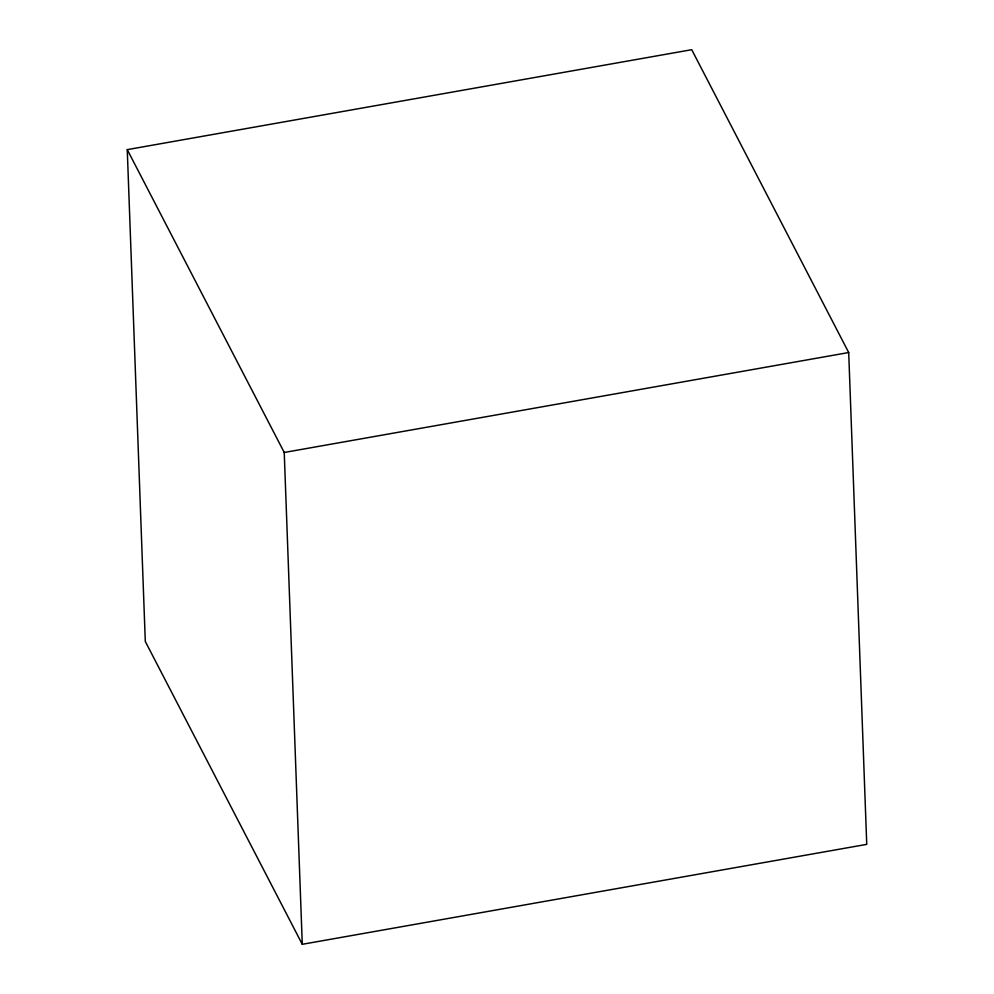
<?xml version="1.0" encoding="UTF-8"?>
<svg xmlns="http://www.w3.org/2000/svg" width="994" height="994" viewBox="0 0 994 994"><rect width="100%" height="100%" fill="white"/><g stroke="black" fill="none" stroke-linecap="round" stroke-linejoin="round"><path stroke-width="1.49" d="M127.257 149.634L691.725 49.7L848.702 352.535L866.743 844.366L302.275 944.3L145.298 641.465L127.257 149.634L284.234 452.469L302.275 944.3M284.234 452.469L848.702 352.535"/></g></svg>
